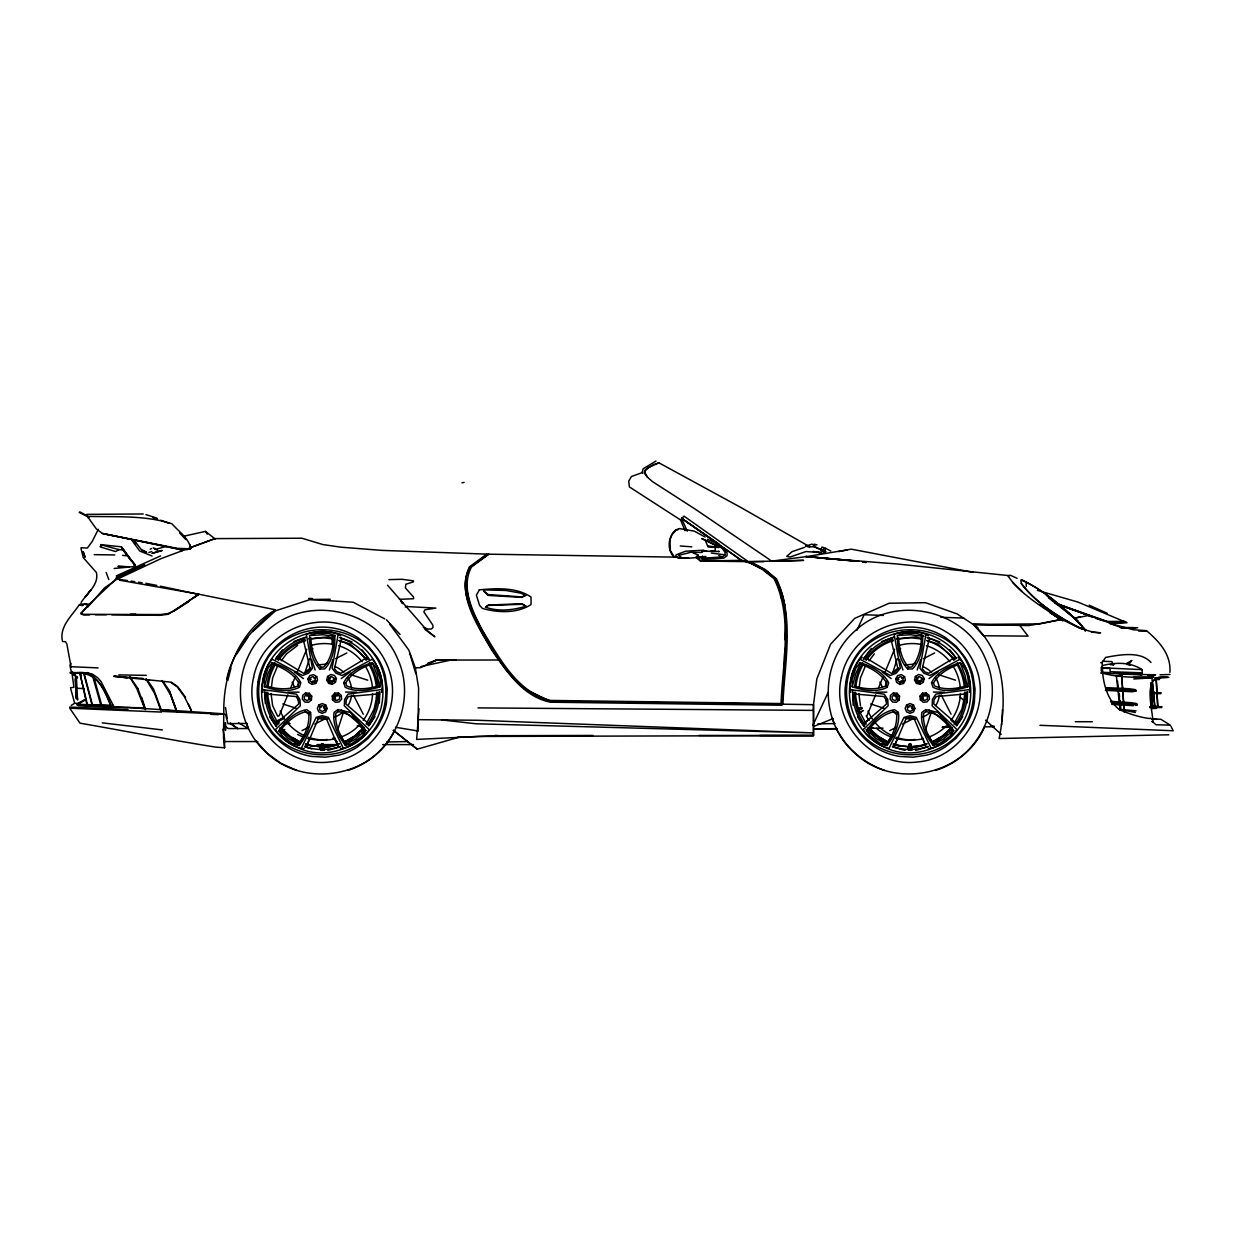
<?xml version="1.0" encoding="UTF-8"?>
<svg xmlns="http://www.w3.org/2000/svg" width="1235" height="1235" viewBox="0 0 1235 1235"><rect width="100%" height="100%" fill="white"/><g stroke="black" fill="none" stroke-linecap="round" stroke-linejoin="round"><path stroke-width="1.5" d="M265.154 692.758C264.877 704.737 269.106 716.794 276.424 726.242M379.407 691.662C379.793 703.579 375.98 715.775 368.817 725.3M784.611 653.114L784.534 668.505L781.801 704.166L550.501 701.356C508.403 690.581 489.369 642.632 470.689 608.237C465.163 595.1 461.921 579.694 470.381 566.958L488.782 554.191L676.795 557.155M784.673 639.622C787.59 612.498 786.448 576.158 755.666 565.584M852.968 692.758C852.675 704.737 856.92 716.794 864.222 726.242M967.221 691.662C967.607 703.579 963.779 715.775 956.616 725.3M381.522 692.356C384.008 680.747 379.562 668.32 372.368 659.15L342.049 675.483L336.043 673.198L332.091 668.259L338.174 634.358C328.047 630.421 316.453 630.452 306.326 634.358L312.47 668.259L308.457 673.198L302.513 675.483L272.194 659.228C264.907 668.32 260.585 680.794 262.962 692.387M969.321 692.356C971.76 679.945 967.175 665.85 957.959 657.221M225.634 722.707L225.48 730.456L225.249 722.707M380.133 686.737L380.272 679.744L376.474 668.12L372.291 662.639C361.376 666.097 349.026 672.01 343.716 682.708L345.167 687.262C355.819 692.681 369.203 690.303 380.133 686.737L379.284 685.749M1017.131 578.289L1010.06 575.17L1008.084 576.081C1021.021 595.008 1042.263 606.462 1060.603 619.569L1039.932 623.891L973.195 624.431L957.156 613.934L925.463 602.695L889.2 603.22L854.759 618.349L830.599 644.191L816.844 678.926L813.495 704.691L813.495 735.551L759.849 735.442M379.361 703.008L379.716 691.832M967.175 703.008L967.514 691.832M417.939 730.688L418.619 688.204L415.346 667.826L408.816 650.042L389.812 624.323M1168.835 734.794L999.115 738.515C1007.204 699.211 1005.166 653.114 973.35 624.431L1019.786 625.342L1028.076 636.133L983.446 635.747L973.35 624.431L1029.141 625.574L1061.205 619.569L1049.812 612.421L1060.603 619.569M1002.449 709.708L1002.002 721.641M909.33 748.534L909.022 744.35L910.087 743.748L911.152 744.35L911.384 747.314L910.843 748.534L909.33 748.534L908.806 747.314L910.087 743.748L911.384 747.314M379.438 686.506L377.015 674.727L372.291 662.639M960.104 662.639A28.282 27.896 71.9 0 1 967.931 686.737C957.001 690.319 943.617 692.665 932.965 687.262L931.53 682.708C936.825 672.01 949.19 666.097 960.104 662.639L964.813 674.727L967.252 686.506M1100.663 672.921L1140.646 674.897L1142.159 674.511L1142.159 669.648C1130.596 662.006 1116.085 662.284 1103.009 665.403L1101.342 667.749L1101.265 671.099M669.91 540.05L670.358 550.625L673.708 556.012M782.172 704.012C783.299 662.408 793.982 617.932 775.333 578.814L763.786 569.628L748.966 561.647L700.384 561.03L695.984 557.464M781.801 704.166L813.495 704.691L813.495 735.551L478.13 736.461L416.643 739.425L419.005 708.72M1150.974 662.5C1140.77 650.752 1119.636 654.797 1105.603 657.421L1102.253 662.439C1101.975 678.864 1105.834 698.902 1119.435 709.708C1129.068 713.722 1138.994 717.18 1149.384 718.523L1150.68 718.152M781.956 704.537L786.355 636.735L784.842 604.965L780.597 596.443M311.421 699.89L311.714 696.154L309.29 693.267L305.554 692.974L302.668 695.398L302.374 699.195L304.798 702.02L308.596 702.314L311.421 699.89L308.518 698.423M899.219 699.89L899.528 696.154L897.089 693.267L893.368 692.974L890.481 695.398L890.173 699.195L892.612 702.02L896.409 702.314L899.219 699.89L896.332 698.423M69.731 708.195L79.997 723.17C124.565 730.888 170.538 739.981 215.677 747.113L224.569 747.792L223.504 737.681L223.797 712.904C223.056 672.566 239.451 630.529 275.42 609.905C253.19 627.735 232.689 650.49 226.715 679.173M271.268 688.327L272.642 677.922L277.999 664.986M859.081 688.327L860.455 677.922L865.812 664.986M1083.558 628.152L1083.404 629.294L1078.309 627.612M850.776 692.387C848.399 680.794 852.706 668.32 859.992 659.228L890.327 675.483L896.255 673.198L900.284 668.259L894.125 634.358C904.252 630.452 915.861 630.421 925.972 634.358L919.89 668.259L923.842 673.198L929.847 675.483L960.182 659.15M312.023 684.375L315.666 683.464L317.565 680.269L316.731 676.626L313.536 674.65L309.892 675.56L307.916 678.756L308.75 682.399L312.023 684.375L312.532 681.133M899.836 684.375L903.48 683.464L905.379 680.269L904.545 676.626L901.349 674.65L897.706 675.56L895.73 678.756L896.564 682.399L899.836 684.375L900.33 681.133M309.584 635.5C309.445 647.001 311.452 660.478 319.85 668.953L324.635 668.953C333.033 660.478 335.055 647.001 334.901 635.5L328.371 633.231L316.129 633.231L309.584 635.5L322.582 634.744L334.515 636.118M897.397 635.5C897.243 647.001 899.265 660.478 907.663 668.953L912.449 668.953C920.847 660.478 922.854 647.001 922.715 635.5L916.169 633.231L903.927 633.231L897.397 635.5L910.396 634.744L922.329 636.118M1001.462 724.914L1001.693 723.617M1135.32 712.441L1119.512 709.399L1120.191 705.679L1118.925 694.178M1142.005 674.511L1142.236 673.307L1140.646 674.897L1142.005 674.511L1113.661 673.075M376.474 697.837L374.128 709.075L366.147 724.05M326.688 680.13L327.599 676.471L330.795 674.495L334.438 675.406L336.414 678.602L335.503 682.245L332.323 684.221L328.664 683.387L326.688 680.13L329.93 679.62M914.502 680.13L915.413 676.471L918.608 674.495L922.252 675.406L924.228 678.602L923.317 682.245L920.121 684.221L916.478 683.387L914.502 680.13L917.744 679.62M227.811 680.454L230.976 668.12M341.539 638.294L334.438 668.722L337.031 671.84L340.906 673.276L367.598 657.174M929.337 638.294L922.252 668.722L924.83 671.84L928.72 673.276L955.396 657.174M813.88 545.53L814.251 544.156L816.983 544.913M1142.159 674.511L1155.62 674.819L1147.855 675.36L1153.567 676.873L1152.425 677.783C1135.737 677.15 1118.231 677.737 1102.176 672.998L1102.485 668.289L1109.941 668.367L1110.234 671.701L1142.159 672.843L1140.646 674.897M324.635 747.993L323.724 750.278L320.838 750.278L321.795 746.943M912.449 747.993L911.538 750.278L908.651 750.278L909.608 746.943M266.992 686.259C276.933 689.084 288.311 690.241 297.959 685.904L298.87 683.094C293.328 673.337 282.568 667.687 272.348 663.936L272.271 662.639C283.232 666.066 295.443 672.164 300.846 682.785L299.41 687.262C288.851 692.804 275.281 690.442 264.444 686.737L264.29 679.821L268.01 668.197L272.271 662.639M309.476 658.749L305.045 672.427A27.386 27.386 0 0 1 310.711 668.073M311.699 651.91L312.81 648.483M337.68 729.962L343.778 711.159M854.79 686.259C864.747 689.084 876.109 690.241 885.773 685.904L886.684 683.094C881.142 673.337 870.366 667.687 860.147 663.936L860.069 662.639C871.03 666.066 883.257 672.164 888.66 682.785L887.209 687.262C876.649 692.804 863.095 690.442 852.243 686.737L852.088 679.821L855.824 668.197L860.069 662.639M897.289 658.749L892.843 672.427A27.386 27.386 0 0 1 898.524 668.073M899.497 651.91L900.608 648.483M925.478 729.962L931.591 711.159M337.464 696.061L338.467 692.974L334.67 693.19L332.246 696.092L332.539 699.813L335.426 702.236L339.162 701.943L341.586 699.118L341.292 695.398L338.467 692.974M925.262 696.061L926.281 692.974L922.483 693.19L920.044 696.092L920.353 699.813L923.24 702.236L926.96 701.943L929.399 699.118L929.091 695.398L926.281 692.974M299.256 745.492L298.561 744.504C304.752 735.504 309.861 724.559 308.75 713.413L306.326 711.669C295.366 713.953 286.597 722.351 279.944 730.981L278.724 730.672C285.285 721.271 294.949 711.499 306.697 709.693L310.572 712.425C312.378 724.204 306.141 736.322 299.256 745.492L292.556 743.593L282.676 736.369L278.724 730.672M887.054 745.492L886.375 744.504C892.565 735.504 897.675 724.559 896.564 713.413L894.125 711.669C883.164 713.953 874.411 722.351 867.757 730.981L866.538 730.672C873.099 721.271 882.747 711.499 894.511 709.693L898.385 712.425C900.192 724.204 893.939 736.322 887.054 745.492L880.37 743.593L870.49 736.369L866.538 730.672M329.359 670.018L332.925 659.521M917.157 670.018L920.739 659.521M320.992 747.314L322.289 743.748L323.354 744.35L323.57 747.314L323.045 748.534L321.517 748.534L321.224 744.35L322.289 743.748L323.57 747.314M824.362 551.844L825.659 548.34L822.001 547.043L820.642 550.47L825.196 552.956M306.249 747.175L318.337 718.43L322.289 717.365L326.241 718.353L338.39 747.16M670.435 538.661L672.041 534.508L675.838 530.402L678.37 529.491M894.047 747.175L906.135 718.43L910.087 717.365L914.039 718.353L926.188 747.16M306.805 745.569L309.892 737.588M894.603 745.569L897.706 737.588M287.863 694.78L279.141 715.837L277.613 716.161L272.642 705.664L271.052 693.53M290.765 687.771L295.119 677.243M297.295 671.979L306.743 649.178M318.784 704.984L317.349 708.473L318.784 711.9L322.289 713.336L325.7 711.9L327.151 708.473L325.7 704.984L322.289 703.533L318.784 704.984L321.115 707.315M866.939 715.837L875.661 694.78M878.564 687.771L882.932 677.243M885.109 671.979L894.557 649.178M906.598 704.984L905.147 708.473L906.598 711.9L910.087 713.336L913.514 711.9L914.95 708.473L913.514 704.984L910.087 703.533L906.598 704.984L908.929 707.315M823.76 548.865L822.989 550.625L812.954 546.256M272.719 663.241L267.779 674.187L264.444 686.737M860.533 663.241L855.593 674.187L852.243 686.737M70.951 663.427L69.808 665.927L70.719 666.684L98.09 667.903M323.354 744.35L323.045 748.534M910.843 748.534L911.152 744.35M812.846 725.393L828.067 692.557M856.905 630.329L864.114 614.768L883.303 615.4M319.85 668.953L320.76 667.132L323.724 667.132C331.32 658.842 333.388 646.862 333.759 635.963L334.901 635.5M307.808 696.216L309.29 693.267M377.524 686.181C367.613 688.976 356.174 690.241 346.603 685.826L345.692 683.017C351.188 673.198 361.978 667.564 372.229 663.859M907.663 668.953L908.574 667.132L911.538 667.132C919.133 658.842 921.202 646.862 921.572 635.963L922.715 635.5M895.622 696.216L897.089 693.267M965.322 686.181C955.427 688.976 943.988 690.241 934.416 685.826L933.506 683.017C938.677 673.801 948.65 668.104 958.329 664.553M98.291 529.336L92.301 541.27L87.438 548.031L81.062 547.738M262.314 689.547L296.446 694.178L299.935 699.504L300.321 705.818L275.39 729.607C281.256 738.777 290.719 745.585 301.232 748.379L316.206 717.365L322.289 715.698L328.433 717.365L343.407 748.379C353.92 745.616 363.306 738.746 369.188 729.607L344.333 705.818L344.627 699.427L348.054 694.116L382.186 689.47M685.008 530.695L680.624 519.981L683.974 516.106L747.901 561.416L741.432 560.35L700.384 561.03L698.068 555.765M394.644 730.626C372.306 777.17 304.443 788.609 267.177 753.319C231.47 722.398 231.547 661.898 267.177 630.946C306.218 593.865 376.907 608.87 397.531 658.61C417.461 701.434 392.977 756.638 347.745 770.424M984.372 727.307C963.223 776.028 893.414 789.783 854.99 753.319C819.268 722.398 819.361 661.898 854.99 630.946C894.032 593.865 964.705 608.87 985.345 658.61C1005.259 701.434 980.775 756.638 935.559 770.424M87.592 607.203L104.388 588.014L116.167 579.74M122.033 549.482L122.095 547.815L130.925 560.597M299.457 742.883L304.273 735.149M887.255 742.883L892.071 735.149M345.383 745.492L346.078 744.427C339.872 735.442 334.67 724.497 335.812 713.336L338.251 711.592C349.644 713.351 359.786 720.962 365.838 730.595L361.963 736.369L352.006 743.516L345.383 745.492C338.529 736.276 332.246 724.219 334.067 712.425L337.942 709.616L350.107 712.425L358.536 721.626M933.197 745.492L933.876 744.427C927.67 735.442 922.468 724.497 923.626 713.336L926.049 711.592C937.458 713.351 947.6 720.962 953.652 730.595L949.761 736.369L939.804 743.516L933.197 745.492C926.327 736.276 920.06 724.219 921.866 712.425L925.756 709.616L937.905 712.425L946.35 721.626M88.658 605.351L89.121 604.671L80.368 603.9M78.778 704.923L78.314 705.602L110.779 707.284L144.371 707.809L136.931 688.883L129.783 677.104M84.32 699.674L77.11 704.321L110.471 705.308C102.227 683.819 94.493 670.327 70.194 673.152M236.364 654.596L247.864 637.306M363.46 733.713L365.545 730.611M368.694 725.964L374.961 716.655M951.274 733.713L953.358 730.611M956.492 725.964L962.76 716.655M328.664 683.387L330.594 680.701M916.478 683.387L918.408 680.701M278.431 660.354C284.806 651.015 294.671 643.867 305.524 640.672M866.229 660.354C872.62 651.015 882.469 643.867 893.337 640.672M953.945 724.05L961.926 709.075L964.288 697.837A54.309 54.309 0 0 0 964.581 692.171M275.76 659.104C282.753 648.699 293.621 640.826 305.74 637.522M863.558 659.104C870.551 648.699 881.435 640.826 893.538 637.522M79.009 605.196L82.807 605.428L79.009 605.196C71.892 615.725 59.62 626.377 62.275 640.394M281.194 660.833L286.52 653.902L297.62 645.38M868.992 660.833L874.318 653.902M90.556 590.145L84.937 597.369M275.606 658.764L282.46 649.919M863.419 658.764L871.401 648.437M85.091 597.369L90.711 590.145M81.139 602.387C86.959 593.402 99.201 584.634 96.407 572.515L83.254 557.618L81.062 548.726M275.343 609.75L198.65 594.174L174.243 610.893L167.559 613.641L160.488 614.551L81.742 614.32L81.278 613.023L89.121 604.671L84.32 604.208L89.121 604.671M165.197 546.673L156.305 549.174L153.263 547.877M702.283 557.464L703.055 557.695L702.437 556.012M322.289 745.261L319.927 747.993L320.838 750.278M910.087 745.261L907.74 747.993L908.651 750.278M89.491 516.415C116.785 517.017 145.9 515.288 171.958 523.794C178.488 531.359 188.291 537.626 190.669 547.877L189.603 549.328L190.885 548.186L190.205 544.99M714.911 551.304L715.358 547.429L708.072 546.966L705.617 541.254M323.431 707.315L325.7 704.984M911.229 707.315L913.514 704.984M252.789 631.564L275.498 610.816L310.309 599.5L330.224 599.268M364.418 727.477L350.107 740.398L344.611 742.189M952.231 727.477L937.905 740.398L932.425 742.189M364.773 730.827L355.803 738.885L345.383 744.813M952.586 730.827L943.617 738.885L933.197 744.813M859.992 659.228L862.231 657.236M150.222 549.251L151.519 548.494M870.721 718.044L864.099 723.37L886.452 704.073L886.143 699.967L883.936 696.54L854.512 693.993M123.855 551.227L135.402 565.136M276.285 723.432L298.638 704.073L298.345 699.967L296.138 696.54L266.714 693.993M702.669 558.143L722.351 557L725.022 554.87L725.022 552.292L722.274 548.417L716.501 544.542M470.381 567.266L483.225 557.464M485.509 607.172L488.319 605.042L522.065 603.745L525.94 606.184C513.204 610.213 498.23 611.881 485.509 607.172L488.396 605.428L522.143 604.285L525.94 606.184M189.372 549.405L190.669 547.877M341.215 678.602L350.107 671.994M929.013 678.602L937.905 671.994M314.107 678.555L316.731 676.626M901.905 678.555L904.545 676.626M185.559 603.637L188.584 601.445M193.123 598.157L198.65 594.174L119.517 580.188M185.512 603.683L188.43 601.568M194.266 597.339L198.65 594.174M483.533 590.824L484.969 589.913L505.81 590.453L520.553 593.109L525.724 595.316L521.695 597.369L487.933 595.394L483.533 590.824L488.087 594.56L521.695 596.906L525.724 595.316M486.806 554.114L469.315 566.958C456.502 595.671 477.837 625.327 491.437 649.656C506.504 671.222 522.745 696.463 550.27 702.19L781.879 705.231L782.944 703.549C784.657 662.13 794.568 617.901 776.475 578.814L765.067 569.474L751.235 562.095L747.746 561.802L762.489 569.474L774.191 578.814C792.978 617.701 782.635 662.13 781.029 703.549L550.656 700.43C516.832 692.526 498.724 656.758 481.789 629.371C472.434 610.877 460.655 587.304 471.446 567.035L488.782 554.191L382.063 550.393L341.014 547.198L322.767 544.542L301.942 538.228L214.612 538.614L215.214 539.139M857.213 710.758L862.061 707.748M858.989 710.465L862.169 708.504M174.475 610.599L184.046 604.733M83.517 700.739L77.11 705.077L127.344 707.501M71.244 705.37L74.748 703.255L77.326 703.394L83.995 700.862M858.927 713.104L862.107 711.175M858.572 713.429L863.466 710.526M114.114 568.486L135.557 566.433L123.315 549.853L118.992 549.637L115.565 551.536L100.591 547.043M308.75 713.413L310.572 712.425M896.564 713.413L898.385 712.425M327.615 662.763L324.404 664.399A27.386 27.386 0 0 0 317.318 665.341M335.611 658.687L346.819 652.96M301.988 730.611L308.395 727.353M314.801 724.081L324.404 719.171M915.413 662.763L912.217 664.399A27.386 27.386 0 0 0 905.132 665.341M923.425 658.687L934.633 652.96M889.802 730.611L896.209 727.353M902.615 724.081L912.217 719.171M332.539 699.813L335.488 698.346M920.353 699.813L923.286 698.346M115.334 579.354L144.68 565.059M119.579 578.073L160.936 558.683L182.07 550.779L178.874 548.572M100.066 546.518L102.721 545.222L118.992 549.637M275.081 721.765L283.602 717.674M456.317 659.999L436.403 660.077L420.595 667.672L415.346 667.826M275.328 722.676L284.019 718.585M427.897 663.998L436.403 660.077L499.419 659.999C481.835 635.438 466.444 608.191 465.904 577.146M160.565 555.935L116.322 575.85M116.244 577.455L144.603 564.827M813.803 726.412L833.116 718.6M857.692 708.658L861.212 707.238M182.795 536.422L205.489 531.39L214.381 538.383M182.533 550.47L185.806 549.251M189.063 548.031L214.149 538.846M190.252 547.738L214.689 538.769M427.634 663.303L436.403 660.077M294.038 641.459L306.326 636.998M881.852 641.459L894.14 636.998M405.234 607.018L407.442 606.262M804.834 547.275L792.129 551.613L786.741 556.321L789.937 557.078L805.961 551.536L821.553 552.678L813.139 551.412M308.626 697.173L311.714 696.154M896.44 697.173L899.528 696.154M339.116 743.964L328.139 747.545L305.107 745.106M926.929 743.964L915.938 747.545L892.905 745.106M148.895 552.477L151.828 551.536M339.038 743.748C328.356 747.53 316.222 747.53 305.524 743.748M926.852 743.748C916.154 747.53 904.02 747.53 893.337 743.748M928.288 748.626C940.097 747.391 950.549 739.333 956.986 729.607L932.132 705.818L932.44 699.427L935.852 694.116L969.984 689.47M825.953 551.69L814.405 546.596L808.925 547.043L805.899 546.055L811.827 544.156L814.868 545.222M340.474 746.372C329.236 750.463 316.469 750.618 305.153 746.712M928.272 746.372C917.034 750.463 904.267 750.618 892.967 746.712M1048.5 597.817L1074.666 618.195L1088.807 615.462L1108.644 621.992L1125.363 621.992L1077.939 602.078L1037.385 590.345M87.824 517.558L89.043 516.724L79.843 511.938M327.877 750.386L340.381 746.712M915.675 750.386L928.18 746.712M151.967 553.434L162.156 550.47L152.893 553.048M417.245 749.166L393.317 730.302L417.245 749.166L460.779 736.724M809.496 546.642L740.367 507.214L658.965 462.832L648.329 467.54L644.377 471.801L647.557 477.266L652.358 481.526L695.29 509.19L769.945 559.887M656.001 461.01L643.08 468.837L642.169 472.635L631.456 476.509L628.708 481.141L629.402 486.93L680.624 519.981M365.838 730.595L364.695 730.904L357.548 722.537L348.579 714.633L341.292 710.001M953.652 730.595L952.509 730.904L945.362 722.537L936.392 714.633L929.091 710.001M1066.453 611.202L1074.589 618.195L1079.915 616.821M189.526 548.803L177.207 548.34L102.335 533.443L96.33 528.889L87.67 516.801M420.981 666.591L451.007 659.999M1106.822 687.663L1129.238 688.729L1134.795 689.562L1135.922 691.091L1132.124 691.77L1105.34 690.334M972.871 572.33L851.347 549.174L808.508 556.29M101.702 705.447L92.085 705.077L83.718 673.461M1100.74 662.732L1102.253 662.439M94.2 554.654L114.731 554.947M110.779 707.284L113.898 706.667L100.977 681.442L97.55 677.629L93.443 674.897L87.067 672.998L70.194 672.396M462.013 482.823L464.067 482.437M838.673 551.566L847.318 550.007M1133.344 627.997L1136.231 627.55M333.172 679.111L336.414 678.602M920.986 679.111L924.228 678.602M70.41 687.741L73.915 687.293L71.862 672.241M1124.298 712.225L1121.642 675.205L1116.394 675.962L1120.068 710.017M188.461 549.174L182.564 549.019M1125.903 622.147L1108.644 622.533L1112.102 622.795M1135.922 703.471L1137.142 704.923L1136.076 705.077L1135.922 703.471L1130.534 702.638L1110.558 701.326M769.652 561.4L806.656 556.553L854.96 561.184M710.048 551.35L715.513 550.625M110.162 705.756L113.126 705.37M1127.03 622.749L1109.4 623.212M705.941 556.476C695.32 557.294 683.85 560.103 673.554 556.476C666.823 549.204 668.15 536.191 675.684 529.938L679.636 528.58L694.302 531.158L705.108 537.009M1125.208 622.301L1115.56 623.058M310.958 638.927L322.289 637.708L333.604 638.927M898.771 638.927L910.087 637.708L921.418 638.927M658.965 462.832L653.716 464.499L645.288 469.748L644.299 473.314L647.557 477.266M308.642 638.927L328.139 636.874L333.635 638.665M896.456 638.927L915.938 636.874L921.433 638.665M325.284 746.604L335.92 745.492M913.097 746.604L923.718 745.492M805.899 546.055L809.496 545.7M1124.452 621.39L1108.027 621.467M1126.197 622.224L1109.246 622.224L1054.721 602.85M340.474 748.626L343.407 748.379M1133.807 679.003L1152.425 677.783M1158.584 678.092L1167.77 677.475M715.358 547.429L718.863 547.429L708.072 545.978M1160.02 674.819L1170.054 674.449M189.295 548.572L190.591 548.494L190.205 545.762M377.802 693.977L348.424 696.54L346.232 699.967L346.001 704.073L368.277 723.37M965.616 693.977L936.238 696.54L934.03 699.967L933.799 704.073L956.091 723.37M457.382 737.295L498.878 735.705L593.016 735.442M777.232 561.308L803.614 560.35L748.966 561.647L755.295 565.522M1168.835 677.336C1140.862 671.454 1152.255 706.605 1153.027 722.182L1156.068 724.76L1170.44 725.146M1151.514 708.566L1156.531 708.411M388.871 579.632L402.054 579.277L413.524 580.867L413.293 581.932L405.852 584.217L405.389 587.937L413.524 596.984L413.601 598.728L399.492 599.346M1110.157 664.708L1113.877 664.615M1133.344 677.336L1153.567 676.873M1151.406 719.31L1160.715 719.218L1169.452 724.605M89.599 614.891L83.872 614.999L80.754 613.702L88.658 604.733L116.244 578.968L127.514 580.573M95.327 614.768L106.38 614.752M386.74 741.973L407.905 741.556M1161.162 692.681L1150.896 692.727M247.031 723.386L227.981 723.695L225.557 714.37M275.606 722.938L279.403 722.876M285.115 722.784L288.928 722.722M817.863 723.833L835.107 723.571M951.907 721.734L955.736 721.672M869.563 728.094L873.454 728.033M942.336 726.921L950.008 726.813M990.208 726.165L994.036 726.103M143.229 513.976L86.759 514.362M869.563 728.31L883.025 728.141M942.336 727.4L950.008 727.307M984.465 726.875L994.036 726.751M287.925 692.202L299.024 692.125M875.738 692.202L886.838 692.125M130.339 614.212L135.835 614.181M748.966 561.647L764.033 561.647M81.278 613.023L82.266 613.023M1120.33 627.55L1134.023 627.55M1137.682 627.766L1121.102 627.781M1146.728 630.653L1133.19 629.742L1110.991 623.66M1145.879 631.27L1138.608 631.039M72.541 672.164L71.707 672.164L73.22 674.449L77.62 677.691M1154.849 677.783L1160.097 677.783M1154.169 679.528L1159.495 679.528M1150.495 691.538L1153.938 691.538M1151.282 705.447L1154.787 705.447M1157.751 706.374L1156.222 679.389L1157.751 706.374L1154.71 706.374L1152.039 679.389M1161.996 706.667L1149.692 706.621M1161.703 707.578L1149.661 707.485M71.244 708.273L161.322 712.07M323.91 708.473L327.151 708.473M911.708 708.473L914.95 708.473M161.168 709.863L172.699 710.773M223.736 713.815L127.575 707.423M223.736 714.2L161.399 711.375M218.255 714.648L211.031 714.417M1075.268 721.719L1092.373 721.719M246.753 723.54L248.281 728.557L228.213 728.557L225.218 726.35M225.063 741.556L257.837 741.556M317.148 744.597L338.344 744.597M382.665 744.597L413.493 744.597M316.994 745.276L327.337 745.276M909.485 745.338L910.704 745.338M698.887 735.442L813.495 735.551M1150.866 693.561L1160.854 693.669M111.814 614.798L160.179 615.308L168.315 614.243L198.804 594.405L160.427 586.193M1142.236 673.986L1114.186 672.921M477.976 707.887L813.34 710.387M1151.931 719.249L1157.133 719.295M418.156 719.665L477.976 720.283L813.34 732.895L475.938 723.772L441.574 719.897M933.351 692.063L944.451 692.202M345.538 692.063L356.637 692.202M284.359 723.494L290.086 723.571M118.838 674.897L146.27 675.36M181.761 711.977L176.975 711.839L169.303 690.55L163.19 681.658M686.181 558.22L679.559 558.066L675.838 556.476L676.07 554.87L685.487 551.227L703.811 550.162L702.067 552.446L690.736 552.292L678.494 555.41L682.075 557.911L688.605 558.143M308.565 598.435L312.424 598.527M1111.176 702.483L1137.064 703.935M92.671 676.332L100.9 705.37L111.304 705.787M1101.342 667.749L1142.159 669.648M129.243 566.741L117.927 566.356L125.677 566.741M940.854 617.299L963.871 618.056M1102.546 661.265L1111.84 661.589L1113.229 665.094M1106.437 688.852L1135.922 690.025M1173.25 730.765L1039.932 725.3M281.457 729.499L284.837 729.623M1111.562 703.255L1137.142 704.923M1111.793 704.382L1133.267 705.679M1106.514 689.67L1135.922 691.091M69.731 707.053L127.961 709.554M124.565 676.842L113.975 676.348M76.956 688.281L84.397 688.636M407.442 606.586L435.878 608.083L424.855 609.828L423.867 611.881L432.837 625.111L432.991 627.55L431.385 628.986L428.113 629.063L423.327 627.581M1102.176 672.241L1110.311 672.689M310.309 599.5L353.179 602.232L384.795 618.905M1091.462 632.196L1100.586 632.783C1086.846 632.413 1074.604 625.373 1062.424 619.785M140.805 708.288L144.572 708.535M77.11 672.689C97.426 669.771 104.79 691.538 111.459 706.142L110.471 705.308M680.253 545.978L691.801 546.827M495.112 735.381L498.878 735.705M696.478 556.383L702.746 556.923M1119.512 709.399L1136.076 710.851M301.232 748.379L304.165 748.626M143.075 678.401L113.821 676.271L171.356 682.199L177.67 686.675L185.574 697.327M187.241 549.714L177.207 548.803L102.335 533.443M62.429 641.459L65.47 641.752L66.844 643.883L71.09 667.132M71.028 673.152L75.505 674.14M1009.072 575.634L896.27 563.916L822.695 558.143L828.423 558.915M133.812 564.904L134.955 564.827L121.416 546.827L100.668 544.62L102.721 545.222M123.315 677.536L127.051 677.922M145.73 679.867L149.466 680.253M102.258 722.861L162.387 729.931M122.558 555.333L127.961 555.935M157.679 550.239L154.406 548.942M711.329 553.048L725.022 554.87M718.245 551.381L719.31 551.536L701.835 551.15L707.007 551.227M131.172 581.129L134.831 581.67M138.49 582.21L142.148 582.75M145.807 583.29L156.768 585.405M931.53 682.708L933.506 683.017M343.716 682.708L345.692 683.017M71.028 672.396L72.695 672.921M895.73 678.756L898.972 679.265M307.916 678.756L311.158 679.265M858.603 561.261L805.668 556.476L858.757 561.308M862.385 561.863L866.183 562.465L862.493 561.91M850.112 689.547L884.245 694.178L887.749 699.504L888.119 705.818L863.188 729.607C869.07 738.777 878.517 745.585 889.03 748.379L904.005 717.365L910.087 715.698L916.246 717.365L931.221 748.379M395.509 727.261L418.31 731.058M357.177 725.887L360.867 726.52M696.54 556.537L703.055 557.695M103.786 533.829L176.975 548.803M145.977 514.594L157.138 518.237M72.232 673.384L77.28 677.212M684.205 529.645L686.83 530.294M881.558 743.686L886.946 745.23M892.349 746.789L904.931 750.401M293.745 743.686L299.148 745.23M304.536 746.789L311.729 748.858M152.044 556.012L139.74 550.995L131.836 540.204L133.581 539.68L141.176 549.405L146.656 552.138M1102.191 620.495L1108.644 622.378M182.07 550.779L177.886 548.649M818.512 552.446L821.784 553.434M160.735 520.228L169.041 523.378M1112.828 624.663L1122.924 627.92M926.852 640.672C937.705 643.867 947.554 651.015 953.945 660.354M920.044 696.092L923.193 697.096M339.038 640.672C349.891 643.867 359.755 651.015 366.147 660.354M332.246 696.092L335.38 697.096M86.913 672.535L93.289 674.588M938.43 674.634L955.519 680.192M870.629 703.95L884.306 708.381M350.616 674.634L367.721 680.192M282.815 703.95L296.493 708.381M926.929 640.44L937.905 644.022L955.087 659.521M884.106 741L887.764 742.189M895.082 744.566L900.577 746.357M339.116 640.44L350.107 644.022L367.289 659.521M296.292 741L299.951 742.189M307.283 744.566L312.764 746.357M927.207 637.708C938.677 640.98 949.144 648.39 955.952 658.178M341.03 638.248C352.423 641.814 362.596 649.61 369.142 659.583M1126.891 664.26L1130.01 665.294M1056.295 603.869L1088.807 615.462L1057.191 604.224M1056.033 603.406L1101.265 619.862M79.225 512.386L88.812 517.326M1021.839 579.802C1044.532 590.963 1064.632 608.052 1082.261 626.021M1088.884 615.833L1092.219 617.037M1095.568 618.226L1100.586 620.016M920.476 635.006L923.981 636.272M927.5 637.522L939.789 641.907M339.687 637.522L351.975 641.907M152.708 517.434L157.401 519.117M718.986 544.048L681.535 518.237L741.432 560.35L752.393 563.839M141.994 550.578L146.502 552.215M191.811 711.607L192.645 711.916M675.082 556.522L677.814 557.541M693.252 553.048L698.408 555.024M718.863 555.565L722.351 557M401.668 602.541L403.042 603.143L400.758 601.09L402.687 603.622M884.63 770.424C863.466 763.06 845.373 747.607 835.802 727.245M296.817 770.424L281.163 763.431L267.177 753.319L255.691 740.552M1089.177 605.196L1107.116 613.255M707.454 539.294L715.821 543.091L722.892 548.108L727.075 552.832L727.075 555.642L723.88 558.066L715.204 558.976L702.067 559.362L700.924 557.772M523.964 688.574L550.501 701.356M1109.632 623.366L1111.145 624.123M1151.668 721.487L1153.027 722.182M718.708 546.364L701.681 538.537L717.797 546.518M825.659 548.34L830.754 550.995M1076.735 626.732C1056.404 615.154 1035.347 602.634 1021.299 583.46L1020.851 579.956C1044.378 589.682 1064.045 608.376 1082.107 626.099L1082.416 629.14C1059.661 617.917 1036.968 603.822 1021.299 583.46M1061.205 619.785L1059.692 618.874L1062.903 620.726M293.544 738.19L300.09 741.988L290.21 736.292L281.765 728.696M886.452 744.582L876.109 738.499L867.217 730.441M298.638 744.582L288.311 738.499L279.419 730.441M238.571 722.861L248.281 728.557M1059.692 618.874L1062.609 620.618M925.972 634.358L928.504 635.886M338.174 634.358L340.706 635.886M766.395 572.314L769.559 574.26M864.778 657.19L891.469 673.353L895.267 671.84L897.86 668.722L891.191 639.946M276.964 657.19L303.656 673.353L307.469 671.84L310.047 668.722L303.393 639.946M229.957 723.448L237.784 728.557M171.279 682.723L177.361 686.984L185.034 697.543M681.535 518.237L741.432 560.35M1040.379 604.44L1050.491 611.587M1046.307 595.394L1066.531 610.893M973.35 624.431L977.981 627.766M424.716 629.248L434.89 636.812L426.831 630.205L387.528 585.205M915.413 676.471L918.053 678.401M327.599 676.471L330.239 678.401M882.269 671.994L891.161 678.602M294.47 671.994L303.362 678.602M230.327 723.015L237.645 728.557M1047.527 595.702L1074.435 617.886M950.796 719.125L954.763 722.351M122.25 549.096L124.303 550.856M332.956 738.005L337.232 741.695M1085.997 630.282L1074.589 618.195L1078.155 621.467M869.394 728.773L880.833 739.101M960.043 697.019L964.303 700.878M985.576 720.19L1001.184 734.346M1074.666 618.195L1078.14 621.437M885.773 685.904L887.209 687.262M297.959 685.904L299.41 687.262M1012.407 582.241L1022.071 591.519M908.574 667.132C901.535 659.274 899.034 648.113 898.679 637.785M320.76 667.132C313.721 659.274 311.235 648.113 310.865 637.785M1147.33 631.347C1159.696 642.107 1171.15 654.581 1169.9 672.396M179.584 532.902L185.868 539.602M386.462 619.785L400.078 634.466M1079.297 622.533L1085.38 631.193M967.098 685.749L967.931 686.737M359.91 725.393L362.272 728.187M949.669 649.672L956.569 658.502M361.855 649.672L368.771 658.502M901.55 680.825L903.48 683.464M313.752 680.825L315.666 683.464M866.229 724.05L858.248 709.075L855.901 697.914A54.402 54.402 0 0 1 855.593 692.202M278.431 724.05L270.45 709.075L268.088 697.914A54.402 54.402 0 0 1 267.794 692.202M123.315 549.853L121.416 546.827M146.301 678.71L153.495 688.96L161.245 709.863M129.783 676.718L137.919 688.497M857.584 716.995L863.883 726.226M865.967 729.298L868.066 732.386M269.77 716.995L276.069 726.226M205.489 531.39L207.31 534.199M81.51 675.283L81.139 674.742M928.025 735.149L931.885 741.386M340.227 735.149L344.071 741.386M161.908 680.516L170.523 694.811L176.296 711.082M146.085 679.235L154.715 693.591L160.643 709.94M106.133 572.438L108.803 579.508M134.214 540.621L135.804 543.57M922.483 693.19L923.996 696.139M334.67 693.19L336.198 696.139M941.24 694.996L951.043 714.2M879.922 682.183L882.377 686.984M353.426 694.996L363.229 714.2M292.124 682.183L294.563 686.984M1170.965 726.288L1172.725 729.777M184.88 697.621L191.425 710.696L188.384 704.043M642.246 472.249L642.617 473.098M169.226 690.55L176.373 710.063M681.843 518.932L687.247 531.204M137.841 688.497L145.514 709.631M922.483 737.665L925.524 745.585M334.67 737.665L337.711 745.585M899.45 659.521L902.939 670.018M311.637 659.521L315.141 670.018M832.483 718.307L834.242 723.756M893.368 692.974L894.387 696.108M305.554 692.974L306.573 696.108M141.716 697.389L144.912 707.887M409.881 653.67L415.778 673.662M70.256 667.595L71.321 671.253M910.566 746.943L911.538 750.278M322.767 746.943L323.724 750.278M93.721 676.765L101.81 705.525M70.719 688.806L74.44 702.406M84.181 673.461L92.455 705M87.438 704.768L79.997 673.523L86.913 704.691M909.022 744.35L910.087 749.136M222.979 729.098L224.569 738.592L224.569 747.792M919.612 680.979L920.121 684.221M331.814 680.979L332.323 684.221M925.756 709.616L926.049 711.592M337.942 709.616L338.251 711.592M225.496 707.531L227.163 718.307M858.85 693.53L860.455 705.664M1117.459 680.747L1118.308 688.42M1119.219 693.144L1119.62 696.941M1120.037 700.739L1120.855 708.35M1152.487 682.986L1154.849 706.374M1134.795 689.562L1134.934 691.168M1124.159 710.449L1121.642 675.205M75.35 679.312L75.814 688.204M1150.958 683.001L1152.27 706.513L1151.02 683.001M76.493 678.617L76.416 677.027L77.558 699.983L77.481 698.315M75.891 688.497L76.338 698.686L75.35 678.015M852.629 690.303L853.184 705.231M264.83 690.303L265.309 703.363M1026.239 583.074L1026.239 586.424M332.122 636.982L332.122 644.546M372.6 693.576A48.227 48.227 0 0 1 363.214 720.422M358.505 725.887A48.227 48.227 0 0 1 340.32 737.31M335.148 738.808A48.227 48.227 0 0 1 308.488 737.31M305.122 735.983A48.227 48.227 0 0 1 286.705 721.857M284.559 718.94A48.227 48.227 0 0 1 280.206 711.082M311.93 645.21A48.227 48.227 0 0 1 333.388 644.408M338.606 645.704A48.227 48.227 0 0 1 362.117 661.713M366.177 667.672A48.227 48.227 0 0 1 372.507 688.204M351.558 695.367A27.386 27.386 0 0 1 348.131 705.478M342.481 712.379A27.386 27.386 0 0 1 334.886 717.087M327.985 718.94A27.386 27.386 0 0 1 317.318 718.245M309.198 714.571A27.386 27.386 0 0 1 305.045 711.159M299.102 702.267A27.386 27.386 0 0 1 297.959 698.871M297.959 684.699A27.386 27.386 0 0 1 299.102 681.303M334.886 666.483A27.386 27.386 0 0 1 343.778 672.427M348.131 678.092A27.386 27.386 0 0 1 351.558 688.219M334.021 697.914A2.547 2.547 0 0 1 335.302 700.121M313.86 682.183A2.547 2.547 0 0 1 316.067 680.902M330.193 683.449A2.547 2.547 0 0 1 330.285 682.785M330.532 682.183A2.547 2.547 0 0 1 332.091 680.994M332.74 680.902A2.547 2.547 0 0 1 334.021 681.241M268.088 686.506A54.402 54.402 0 0 1 275.081 665.001M369.28 664.97A54.402 54.402 0 0 1 376.289 686.521M376.582 692.187A54.402 54.402 0 0 1 376.289 697.868M377.925 692.202A55.513 55.513 0 0 1 367.289 724.899M363.584 729.437A55.513 55.513 0 0 1 360.898 732.216M359.508 733.513A55.513 55.513 0 0 1 346.587 742.173M369.419 662.686A55.513 55.513 0 0 1 377.617 686.336M299.719 743.053A55.498 55.498 0 0 1 279.681 728.017M277.257 724.93A55.498 55.498 0 0 1 266.621 692.202M266.914 686.583A55.498 55.498 0 0 1 275.05 662.886M277.257 659.613A55.498 55.498 0 0 1 305.107 639.452M960.413 693.576A48.227 48.227 0 0 1 951.027 720.422M946.319 725.887A48.227 48.227 0 0 1 928.133 737.31M922.962 738.808A48.227 48.227 0 0 1 896.301 737.31M892.92 735.983A48.227 48.227 0 0 1 874.519 721.857M872.358 718.94A48.227 48.227 0 0 1 868.02 711.082M899.728 645.21A48.227 48.227 0 0 1 921.202 644.408M926.42 645.704A48.227 48.227 0 0 1 949.916 661.713M953.976 667.672A48.227 48.227 0 0 1 960.305 688.204M939.372 695.367A27.386 27.386 0 0 1 935.929 705.478M930.279 712.379A27.386 27.386 0 0 1 922.699 717.087M915.799 718.94A27.386 27.386 0 0 1 905.132 718.245M897.011 714.571A27.386 27.386 0 0 1 892.843 711.159M886.915 702.267A27.386 27.386 0 0 1 885.757 698.871M885.757 684.699A27.386 27.386 0 0 1 886.915 681.303M922.699 666.483A27.386 27.386 0 0 1 931.591 672.427M935.929 678.092A27.386 27.386 0 0 1 939.372 688.219M897.583 700.23A16.889 16.889 0 0 1 895.9 696.169M920.554 697.574A2.547 2.547 0 0 1 923.101 700.121M901.673 682.183A2.547 2.547 0 0 1 903.881 680.902M918.006 683.449A2.547 2.547 0 0 1 919.89 680.994M920.554 680.902A2.547 2.547 0 0 1 921.835 681.241M855.901 686.506A54.402 54.402 0 0 1 862.879 665.001M957.295 665.001A54.309 54.309 0 0 1 964.288 686.506M965.724 692.202A55.513 55.513 0 0 1 955.087 724.899M951.398 729.437A55.513 55.513 0 0 1 948.696 732.216M947.307 733.513A55.513 55.513 0 0 1 934.401 742.173M957.233 662.686A55.513 55.513 0 0 1 965.415 686.336M887.533 743.053A55.498 55.498 0 0 1 867.479 728.017M865.056 724.93A55.498 55.498 0 0 1 854.435 692.202M854.728 686.583A55.498 55.498 0 0 1 862.864 662.886M865.056 659.613A55.498 55.498 0 0 1 892.92 639.452M327.352 739.472A48.227 48.227 0 0 1 307.669 738.376M304.242 737.31A48.227 48.227 0 0 1 297.604 734.424M915.15 739.472A48.227 48.227 0 0 1 895.483 738.376M892.056 737.31A48.227 48.227 0 0 1 876.495 728.341M869.162 720.422A48.227 48.227 0 0 1 866.198 715.899M315.296 678.293L315.064 681.257L312.332 682.476L309.892 680.809L310.201 677.845L312.856 676.548L315.296 678.293M903.094 678.293L902.862 681.257L900.13 682.476L897.706 680.809L897.999 677.845L900.67 676.548L903.094 678.293M385.907 692.063C384.07 775.703 260.462 775.673 258.655 692.063C259.335 608.948 385.227 608.963 385.907 692.063M973.705 692.063C971.883 775.703 848.275 775.673 846.469 692.063C847.133 608.948 973.026 608.963 973.705 692.063M253.576 677.536C242.878 722.213 284.127 767.969 329.652 761.98C375.425 758.29 406.192 705.031 386.431 663.55A70.565 70.519 47.9 0 0 357.332 631.317C318.182 607.25 261.974 632.459 253.576 677.536M841.375 677.536C830.692 722.213 871.941 767.969 917.466 761.98C963.238 758.29 994.005 705.031 974.245 663.55A70.58 70.549 47.9 0 0 945.13 631.317C905.981 607.25 849.773 632.459 841.375 677.536M258.053 681.72L257.297 688.482A67.416 67.416 0 0 0 259.35 708.705C263.317 724.158 273.305 737.82 286.551 746.635A64.699 64.699 0 0 0 311.791 756.438L325.33 757.194L338.776 755.141A62.367 62.367 0 0 0 357.471 746.943L368.045 738.499L376.706 727.94A64.699 64.699 0 0 0 386.509 702.7L387.265 689.161L385.227 675.715A62.367 62.367 0 0 0 377.015 657.02L368.57 646.445L358.011 637.785A64.699 64.699 0 0 0 332.771 627.982C307.978 623.752 281.518 635.33 267.856 656.48A64.699 64.699 0 0 0 258.053 681.72M845.867 681.72L845.095 688.482A67.416 67.416 0 0 0 847.148 708.705C851.131 724.158 861.104 737.82 874.365 746.635A64.699 64.699 0 0 0 899.605 756.438L913.128 757.194L926.59 755.141A62.367 62.367 0 0 0 945.284 746.943L955.844 738.499L964.52 727.94A64.699 64.699 0 0 0 974.322 702.7L975.079 689.161L973.026 675.715A62.367 62.367 0 0 0 964.813 657.02L956.384 646.445L945.809 637.785A64.699 64.699 0 0 0 920.584 627.982C895.776 623.752 869.317 635.33 855.67 656.48A64.699 64.699 0 0 0 845.867 681.72M339.764 696.386L339.378 699.35L336.646 700.492L334.299 698.67L334.67 695.784L337.402 694.564L339.764 696.386M927.578 696.386L927.192 699.35L924.459 700.492L922.097 698.67L922.483 695.784L925.216 694.564L927.578 696.386M264.661 673.137L262.005 685.518A60.407 60.407 0 0 0 269.6 722.228A59.62 59.62 0 0 0 297.357 747.468C333.002 764.882 379.315 738.391 382.557 698.902A60.407 60.407 0 0 0 374.961 662.176A59.62 59.62 0 0 0 347.22 636.951C315.774 621.946 275.065 639.977 264.661 673.137M852.474 673.137L849.819 685.518A60.407 60.407 0 0 0 857.414 722.228A59.62 59.62 0 0 0 885.155 747.468C920.801 764.882 967.129 738.391 970.37 698.902A60.407 60.407 0 0 0 962.775 662.176A59.62 59.62 0 0 0 935.018 636.951C903.588 621.946 862.879 639.977 852.474 673.137M479.35 589.836L476.386 595.239L479.581 605.351L482.391 608.392C497.829 612.853 517.064 613.563 531.035 604.594L531.035 597.061C516.369 587.011 496.177 588.292 479.35 589.836M1131.677 660.524L1130.149 662.809L1126.814 663.427L1131.677 660.524M362.797 728.696L354.352 736.292L344.472 741.988L354.352 736.292L362.797 728.696M950.61 728.696L942.166 736.292L932.286 741.988L942.166 736.292L950.61 728.696M306.62 694.641L304.273 696.463L304.566 699.427L307.314 700.569L309.738 698.748L309.368 695.784L306.62 694.641M894.433 694.641L892.071 696.463L892.38 699.427L895.113 700.569L897.552 698.748L897.166 695.784L894.433 694.641M331.181 676.548L328.742 678.293L329.05 681.257L331.706 682.476L334.145 680.809L333.913 677.845L331.181 676.548M918.979 676.548L916.555 678.293L916.849 681.257L919.519 682.476L921.943 680.809L921.727 677.845L918.979 676.548M324.79 710.001L322.289 711.514L319.695 710.001L319.695 707.038L322.289 705.509L324.79 707.038L324.79 710.001M912.603 710.001L910.087 711.514L907.509 710.001L907.509 707.038L910.087 705.509L912.603 707.038L912.603 710.001M837.083 728.619L814.035 728.99L837.083 728.712M887.888 741.988L878.008 736.292L869.579 728.696L878.008 736.292L887.888 741.988M83.254 551.906L85.014 557L83.254 551.906"/></g></svg>
